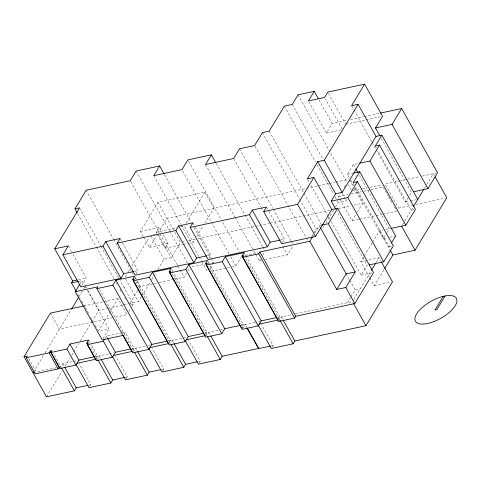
<?xml version="1.0" encoding="UTF-8"?>
<svg xmlns="http://www.w3.org/2000/svg" width="481" height="481" viewBox="0 0 481 481"><rect width="100%" height="100%" fill="white"/><g stroke="black" fill="none" stroke-linecap="round" stroke-linejoin="round"><path stroke-width="0.36" stroke-dasharray="2.4 1.8" d="M80.117 283.694L81.98 280.609L84.524 285.167M81.638 285.642L86.249 278.024L71.964 252.459M33.411 372.108L43.488 355.453M45.034 352.892L71.032 309.908M79.191 296.41L82.305 291.27M83.856 288.696L85.023 286.772M143.29 236.502L140.416 231.361L158.002 202.285L204.846 192.214L213.823 208.273L204.906 223.016M59.848 368.542L62.746 363.744L77.375 360.6M46.489 396.837L62.013 371.17M65.115 366.035L70.16 357.696M71.711 355.128L73.262 352.567M73.653 351.924L78.698 343.584M80.249 341.017L91.504 322.408M91.889 321.765L98.876 310.221L106.908 308.489M125.228 277.008L126.786 274.435M128.337 271.867L130.279 268.651M131.836 266.083L149.393 237.055M156.824 233.532L156.109 232.251L159.067 227.351L161.941 232.491M110.383 311.303L98.449 331.036L108.904 328.788L86.706 289.075M110.768 310.666L118.079 298.575L127.056 314.634L113.955 317.454M124.387 288.143L124.91 287.283M143.645 237.145L149.393 247.42L156.596 235.516M158.117 232.996L166.979 218.344L305.976 188.456M135.901 274.08L137.987 270.635L121.867 241.793M102.94 338.648L108.904 328.788M104.846 338.756L106.391 336.195L120.791 333.099M96.086 358.628L97.631 356.072L91.528 345.148M129.978 303.258L138.528 289.117M138.919 288.474L140.085 286.55L153.289 283.706M96.308 360.702L99.206 355.904L108.712 353.86M157.185 234.175L165.085 248.31L168.043 243.41L162.301 233.135M128.914 311.568L130.399 309.115M131.878 306.662L133.363 304.202L120.009 280.309M128.812 303.782L138.3 301.737L141.372 296.669M141.751 296.037L150.186 282.088M151.719 279.557L153.637 276.389M154.022 275.751L155.934 272.583M157.852 269.414L163.985 259.271L171.194 257.726L180.441 242.436L173.894 230.718M186.237 222.98L204.846 192.214M89.749 386.49L90.837 384.692L79.191 363.858M123.954 334.091L125.114 332.173L134.091 348.232L132.93 350.15M188.215 243.332L193.272 242.244L195.214 239.039M196.765 236.478L203.355 225.577M132.155 351.431L133.85 351.064L135.666 348.064L145.172 346.019M174.567 279.136L184.103 277.08L186.303 273.448M187.77 271.025L189.965 267.388M126.208 378.649L127.297 376.851L115.65 356.018M208.814 258.399L210.9 254.954L194.781 226.112M209.83 268.386L212.031 264.754M212.398 264.147L213.492 262.331L211.297 258.399M169.39 342.31L170.551 340.392L137.211 280.742M168.615 343.59L170.31 343.224L172.126 340.229L186.748 337.079M162.668 370.809L163.756 369.011L152.11 348.178M232.209 266.739L235.822 265.963L241.684 256.271M308.796 101.593L326.383 133.057L332.185 123.467L347.541 120.16M205.459 335.107L207.004 332.551L173.671 272.901M205.074 335.75L206.77 335.383L208.706 332.185L219.637 329.834M255.688 254.347L259.355 260.9L260.449 259.085M262.65 255.447L264.851 251.816M199.122 362.969L200.21 361.171L188.57 340.338M282.377 242.58L284.463 239.135L268.344 210.293M242.304 326.629L243.464 324.711L210.131 265.061M242.141 329.341L245.16 324.344L246.615 326.954M265.133 259.656L287.542 254.84L293.043 245.755M349.242 177.669L347.414 174.387L353.367 164.544L358.417 163.462M258.94 322.601L259.668 321.404L256.012 322.186M311.814 236.363L313.305 233.892M313.678 233.279L316.288 228.962L318.999 228.379M312.698 236.508L313.468 235.233M315.007 232.684L319.246 225.679L322.462 224.988M358.61 219.336L352.014 220.755L338.552 196.663L340.44 193.542M344.222 187.295L345.731 184.794M324.236 225.577L323.07 227.507L321.969 225.535M325.787 223.01L333.94 209.536M335.491 206.968L338.209 202.471L346.122 200.769L347.21 198.972M245.851 255.91L279.924 316.871L277.988 320.069L279.683 319.703L245.25 258.087M278.601 321.5L281.367 316.925L291.642 314.712M272.042 347.288L273.13 345.49L261.484 324.657M352.014 220.755L355.796 214.508M357.305 212.007L362.59 203.265L353.86 187.638M369.522 277.309L360.792 261.682L363.895 256.553M364.285 255.91L372.035 243.085M372.426 242.448L379.407 230.904L382.93 230.146M400.402 180.754L385.047 184.055L398.515 208.135M331.156 221.446L361.195 275.198L367.147 265.356L337.109 211.604M355.104 188.155L383.315 238.63L386.664 233.093M387.037 232.479L389.267 228.788L359.223 175.036M376.124 149.615L405.435 202.056L408.038 197.751M409.523 195.292L411.387 192.214L381.343 138.462M347.402 302.723L350.499 297.601M350.889 296.957L355.146 289.917L360.233 288.822M353.655 299.705L371.049 270.941M376.22 262.398L379.022 257.762L380.844 261.015M355.748 187.169L389.081 246.819L390.626 244.27M402.363 224.861L404.28 221.687M404.665 221.05L413.131 207.058M424.482 188.293L426.4 185.113M426.785 184.482L433.321 173.677L434.776 176.28M369.889 277.958L374.254 285.774L384.337 269.101M350.469 119.535L363.63 116.703M364.364 116.546L379.719 113.245M345.755 124.2L365.235 120.009M365.957 119.853L380.387 116.751M326.383 133.057L342.496 129.593L325.276 98.785M347.414 174.387L353.914 172.992M306.71 188.299L317.676 185.937M318.41 185.78L328.649 183.58M329.383 183.423L335.233 182.167M335.966 182.004L348.4 179.335M140.416 231.361L159.067 227.351M156.109 232.251L177.068 227.741M180.688 226.966L184.301 226.184L193.272 242.244M352.645 191.023L362.007 189.009M362.722 188.859L367.045 187.927M369.925 187.307L381.445 184.83M401.136 180.597L406.986 179.341M407.72 179.179L419.42 176.665M422.348 176.034L436.147 173.07M153.409 234.566L155.567 234.097M338.552 196.663L347.943 194.643M350.829 194.023L363.071 191.39M363.792 191.234L370.274 189.845M370.989 189.688L383.231 187.055L388.323 196.17M149.393 247.42L168.043 243.41M181.908 242.117L185.582 241.33M188.522 240.698L195.13 239.273M198.07 238.642L254.623 226.485M255.357 226.323L269.312 223.322M270.045 223.166L330.273 210.215M338.353 208.477L350.841 205.79M353.775 205.159L362.59 203.265M165.085 248.31L182.431 244.576M183.153 244.42L187.494 243.488M405.435 202.056L409.782 201.124M410.509 200.968L416.305 199.717M398.508 208.147L412.403 205.159M416.065 204.371L445.322 198.082M359.343 219.18L375.457 215.71M376.184 215.554L382.046 214.298M382.78 214.135L396.693 211.147L393.055 204.635M78.397 279.708L86.249 278.024M78.493 281.361L81.98 280.609M414.027 209.638L411.201 210.245L377.862 150.595M134.415 271.398L137.987 270.635M207.335 255.724L210.9 254.954M280.898 239.905L284.463 239.135M192.105 266.931L204.936 264.171M207.792 263.558L213.492 262.331M245.25 255.501L258.087 252.741M385.744 229.545L390.716 228.475M154.022 283.549L158.423 282.606M159.157 282.449L173.833 279.293M211.249 271.248L226.425 267.983M227.152 267.827L231.487 266.895M259.355 260.9L261.52 260.437M383.315 238.63L386.94 237.848M389.838 237.223L395.641 235.979M83.874 305.928L102.796 301.864M103.523 301.707L118.079 298.575M389.081 246.819L393.32 245.905M107.636 308.333L122.968 305.038M123.701 304.882L128.078 303.938M130.766 304.762L133.363 304.202M360.792 261.682L379.022 257.762M113.227 317.61L59.367 329.19L50.391 313.131M361.195 275.198L373.521 272.547M121.513 332.948L125.114 332.173M374.254 285.774L391.029 282.167M95.472 356.535L97.631 356.072M131.932 348.695L134.091 348.232M168.386 340.855L170.551 340.392M204.846 333.014L207.004 332.551M220.37 329.677L223.286 329.052M241.306 325.174L245.16 324.344M277.765 317.334L279.924 316.871M109.446 353.703L113.835 352.759M148.094 345.394L150.288 344.919M255.279 322.342L245.039 324.549L246.494 327.152M295.31 313.925L352.489 301.629M56.367 367.724L36.273 372.047L28.734 358.555M59.241 367.111L60.937 366.744L53.397 353.252M95.695 359.271L97.39 358.904L89.857 345.412M241.534 327.91L243.23 327.543L208.79 265.927M88.642 385.161L90.837 384.692M125.836 377.164L127.297 376.851M161.562 369.48L163.756 369.011M198.749 361.484L200.21 361.171M270.935 345.965L273.13 345.49M375.3 146.008L376.401 147.974M351.581 105.7L353.775 109.632M354.142 110.287L371.729 141.751M372.096 142.406L375.757 148.96M388.69 196.819L392.694 203.98M328.541 93.386L345.388 123.539M318.999 99.868L332.185 123.467M353.367 164.544L355.561 168.482M353.547 183.237L354.281 184.548M379.407 230.904L389.959 249.789M350.709 180.291L353.637 185.534M349.495 179.828L353.493 186.989M298.07 94.823L346.795 182.004M348.262 184.626L351.19 189.869M292.268 104.413L323.046 159.476M342.093 193.56L346.122 200.769M284.355 106.115L315.68 162.163M317.147 164.785L333.543 194.12M334.98 196.693L338.209 202.471M307.708 179.497L309.542 182.774M311.003 185.395L328.222 216.203M328.589 216.859L330.79 220.791M269.216 131.145L303.655 192.761M304.022 193.416L321.603 224.88M319.246 225.679L319.973 226.978M346.176 273.857L349.404 279.635M349.765 280.279L355.146 289.917M262.434 132.606L299.435 198.809M299.801 199.465L316.288 228.962M254.972 146.206L305.892 237.319M306.259 237.975L307.726 240.602M239.556 148.785L272.889 208.441M273.256 209.097L290.843 240.56M291.209 241.215L292.676 243.837M266.516 207.016L267.977 209.638M233.694 158.483L260.798 206.986M261.165 207.642L262.632 210.263M282.78 246.32L287.542 254.84M216.125 163.372L244.697 214.502M245.063 215.157L262.65 246.621M263.017 247.276L264.484 249.898M205.501 164.544L234.806 216.985M235.173 217.64L255.321 253.691M281.367 316.925L283.189 320.178M244.023 252.633L245.49 255.255M188.564 161.219L221.17 219.558M222.637 222.18L239.123 251.677M182.702 170.911L229.233 254.16M230.694 256.782L235.822 265.963M192.953 222.835L194.414 225.457M164.406 174.495L191.149 222.348M194.077 227.591L210.931 257.744M207.93 261.129L209.764 264.406M153.782 175.667L180.886 224.17M181.253 224.825L198.839 256.289M199.206 256.944L201.407 260.882M201.773 261.538L207.63 272.024M158.002 202.285L173.527 230.062M136.111 171.032L169.45 230.682M169.817 231.337L187.77 263.456M130.616 181.379L159.56 233.165M159.926 233.82L177.507 265.284M177.874 265.939L184.103 277.08M158.459 234.938L171.194 257.726M208.706 332.185L210.522 335.443M171.837 269.625L173.304 272.246M172.33 273.767L206.77 335.383M150.89 235.834L163.985 259.271M120.034 238.516L121.501 241.137M172.126 340.229L173.581 342.833M135.377 277.465L136.844 280.086M86.231 190.187L113.342 238.696M113.708 239.352L133.49 274.747M134.957 277.369L140.085 286.55M135.876 281.607L170.31 343.224M125.565 278.95L138.3 301.737M79.509 207.846L100.673 245.713M101.04 246.362L118.554 277.699M77.525 213.414L95.845 246.188M96.212 246.843L114.159 278.962M116.36 282.894L117.093 284.211M120.022 289.454L122.222 293.386M124.783 297.973L125.517 299.284M135.666 348.064L137.121 350.673M99.417 289.448L133.85 351.064M68.296 245.899L71.597 251.803M85.774 286.778L86.502 288.083M87.963 290.686L98.876 310.221M84.89 285.822L86.346 288.426M106.391 336.195L107.107 337.482M77.706 293.927L80.255 298.485M81.71 301.088L84.981 306.95M85.347 307.599L89.352 314.76M90.807 317.364L93.717 322.577M95.172 325.18L97.721 329.738M99.206 355.904L101.028 359.163M88.654 340.013L90.091 342.58M62.746 363.744L64.201 366.348"/><path stroke-width="0.72" d="M77.158 212.758L74.964 208.826L86.231 190.187L130.249 180.724L136.111 171.032L159.644 165.975L164.039 173.839M76.251 291.324L71.519 282.858L72.685 280.94L54.732 248.821L79.509 207.846L74.964 208.826M133.7 271.555L123.713 273.701L120.929 278.301L80.868 286.916L62.921 254.798L68.296 245.899L54.732 248.821M87.909 385.317L76.208 387.836L74.399 390.837L46.489 396.837L24.05 356.686L50.391 313.131L83.147 306.084M94.751 356.692L78.908 360.095L75.884 365.091L59.848 368.542L50.872 352.483L51.96 350.685L50.264 351.052L59.241 367.111L58.153 368.909L35.185 373.845L26.214 357.786L27.303 355.988L24.05 356.686M113.432 355.453L132.155 351.431L123.178 335.371L102.194 339.881L75.27 291.702L79.744 284.307M62.921 254.798L102.982 246.182L105.76 241.582L120.034 238.516L117.256 243.109L135.203 275.228L193.849 262.62L196.627 258.02L206.62 255.874M71.416 309.265L78.806 297.054M159.644 165.975L153.782 175.667L181.968 169.601L187.83 159.908L211.363 154.852L215.759 162.716M26.214 357.786L49.176 352.85L50.264 351.052M166.949 341.167L151.828 344.42L148.803 349.416L132.762 352.862L96.861 288.624L97.95 286.826L75.27 291.702M50.872 352.483L66.913 349.032L69.931 344.035L88.654 340.013L86.724 343.212L95.34 358.628M96.861 288.624L112.903 285.173L115.921 280.176L134.644 276.154L132.714 279.347L168.615 343.59L149.892 347.613M130.489 349.008L115.368 352.26L112.344 357.251L96.308 360.702L87.332 344.643L88.42 342.845L86.724 343.212M203.409 333.327L188.281 336.58L185.263 341.576L169.222 345.021L133.321 280.784L134.409 278.986L132.714 279.347M211.363 154.852L205.501 164.544L233.694 158.483L239.556 148.785L254.605 145.551L262.434 132.606L269.216 131.145L284.355 106.115L292.268 104.413L298.07 94.823L314.237 91.348L318.266 98.557M87.332 344.643L103.367 341.191L104.455 339.394M117.256 243.109L175.896 230.501L178.679 225.902L192.953 222.835L190.169 227.429L208.123 259.548L267.412 246.801L270.19 242.202L280.183 240.055M133.321 280.784L149.363 277.333L152.381 272.336L171.104 268.314L169.174 271.512L189.688 308.219M240.584 325.33L224.741 328.739L221.723 333.736L205.682 337.181L169.781 272.943L170.869 271.146L169.174 271.512M75.926 364.249L89.021 387.686L110.858 382.996L112.668 379.996L125.102 377.32M169.781 272.943L185.816 269.492L188.841 264.496L207.564 260.474L205.627 263.672L241.534 327.91M277.044 317.49L261.201 320.899L258.177 325.896L242.141 329.341L206.241 265.103L207.323 263.305L205.627 263.672M314.237 91.348L308.435 100.938L324.543 97.475L327.808 92.075L364.604 84.163L382.551 116.282L375.481 127.976L379.882 135.84M112.386 356.409L125.481 379.846L147.312 375.156L149.128 372.156L160.828 369.642M190.169 227.429L249.459 214.682L252.242 210.083L266.516 207.016L263.732 211.61L281.686 243.729L315.53 236.454L331.794 209.566L337.62 208.309L373.521 272.547L354.768 303.559L295.725 316.257L294.637 318.055L278.601 321.5L242.695 257.263L243.783 255.465L242.087 255.832L277.988 320.069L259.265 324.098M206.241 265.103L222.276 261.652L225.3 256.662L244.023 252.633L242.087 255.832M148.839 348.569L161.941 372.011L183.772 367.316L185.588 364.315L197.288 361.802M242.695 257.263L258.736 253.818L259.824 252.014L309.818 241.264L312.307 237.145M335.642 208.982L331.247 201.118L335.69 193.777L342.189 192.376L376.034 136.418L358.08 104.299L324.236 160.257L317.737 161.652L307.341 178.842L313.84 177.441L331.794 209.566M364.604 84.163L351.581 105.7L358.08 104.299M263.732 211.61L297.577 204.335L313.84 177.441M185.299 340.728L198.4 364.171L220.232 359.475L222.168 356.277L258.628 348.436L247.709 328.902M322.462 224.988L328.289 223.731L337.62 208.309M391.396 242.995L395.641 235.979L359.74 171.741L353.18 182.582L357.419 181.668L393.32 245.905L383.712 261.796L369.24 264.905M417.761 199.405L381.854 135.167L375.3 146.008L379.539 145.1L415.44 209.337L405.832 225.222L391.444 228.319M331.247 201.118L347.811 197.559L357.419 181.668M359.866 163.149L369.931 160.985L379.539 145.1M375.481 127.976L392.051 124.411L401.659 108.526L437.56 172.763L427.952 188.654L413.558 191.745M246.861 327.801L258.628 348.436M258.219 325.048L271.314 348.491L293.151 343.795L294.835 341.011L365.957 325.715L392.484 281.854L381.205 261.67M309.818 241.264L336.748 289.442L346.176 273.857L355.218 271.909L328.289 223.731M336.754 289.442L345.791 287.5L355.218 271.909M371.422 270.322L375.517 263.558M413.516 206.421L423.713 189.562M384.728 268.458L392.869 254.996L415.055 250.222L446.783 197.763L435.143 176.93M443.199 296.386L434.956 310.011L436.892 309.596L445.129 295.971M380.453 113.083L401.659 108.526M376.034 136.418L381.854 135.167M353.914 172.992L359.74 171.741M72.685 280.94L76.966 280.02M71.519 282.858L78.493 281.361M33.027 372.745L34.975 372.324M76.972 363.293L95.695 359.271M186.351 339.772L205.074 335.75L190.422 309.53M258.501 348.635L270.202 346.122M392.051 124.411L427.952 188.654M369.931 160.985L405.832 225.222M401.593 226.136L415.055 250.222M355.928 169.138L357.762 172.414M390.319 250.439L392.869 254.996M347.811 197.559L383.712 261.796M324.236 160.257L342.189 192.376M317.737 161.652L335.69 193.777M320.34 227.633L346.176 273.857M345.791 287.5L354.768 303.559M353.583 303.583L365.957 325.715M297.577 204.335L315.53 236.454M252.242 210.083L270.19 242.202M249.459 214.682L267.412 246.801M259.824 252.014L295.725 316.257M258.736 253.818L294.637 318.055M283.189 320.178L294.835 341.011M280.05 320.358L293.151 343.795M225.3 256.662L261.201 320.899M222.276 261.652L258.177 325.896M178.679 225.902L196.627 258.02M175.896 230.501L193.849 262.62M188.841 264.496L224.741 328.739M185.816 269.492L221.723 333.736M210.888 336.093L222.168 356.277M207.497 336.688L220.232 359.475M152.381 272.336L188.281 336.58M149.363 277.333L185.263 341.576M173.942 343.482L185.588 364.315M171.038 344.528L183.772 367.316M105.76 241.582L123.713 273.701M102.982 246.182L120.929 278.301M115.921 280.176L151.828 344.42M112.903 285.173L148.803 349.416M137.482 351.322L149.128 372.156M134.578 352.369L147.312 375.156M107.467 338.125L115.368 352.26M103.367 341.191L112.344 357.251M101.389 359.812L112.668 379.996M98.124 360.209L110.858 382.996M69.931 344.035L78.908 360.095M66.913 349.032L75.884 365.091M64.568 367.003L76.208 387.836M61.664 368.043L74.399 390.837M49.176 352.85L58.153 368.909M444.191 296.134L441.6 296.795A23.455 9.8 -29.2 0 0 415.175 320.659A23.455 9.8 -29.2 0 0 447.787 313.642A23.455 9.8 -29.2 0 0 446.645 295.707L444.191 296.134"/></g></svg>
